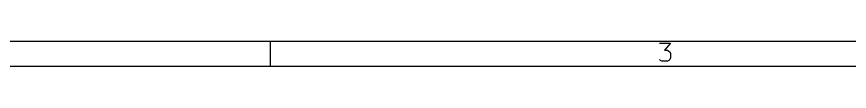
# Model space of a CAD drawing. Extents: x 4000 to 113000, y 4000 to 78670.
# Drawn here: x 40596 to 63570, y 4000 to 4700 of the extents above; entities that cross this region are included whole.
import ezdxf

# ---------------------------------------------------------------- set-up
doc = ezdxf.new("R2010")
doc.units = 0
doc.layers.add('BLACK', color=1, linetype='CONTINUOUS')

msp = doc.modelspace()

# ---------------------------------------------------------------- linework, layer by layer
at = {"layer": 'BLACK'}
for p, q in [((112300, 4700), (4700, 4700)), ((47600, 4000), (47600, 4700)), ((58330, 4650), (58640, 4650)), ((58640, 4650), (58470, 4460)), ((58470, 4460), (58550, 4460)), ((58550, 4460), (58590, 4430)), ((58590, 4430), (58620, 4410)), ((58620, 4410), (58640, 4360)), ((58360, 4170), (58330, 4200)), ((58400, 4150), (58360, 4170)), ((58550, 4150), (58400, 4150)), ((58590, 4170), (58550, 4150)), ((58620, 4200), (58590, 4170)), ((58640, 4240), (58620, 4200)), ((58640, 4360), (58640, 4240)), ((113000, 4000), (4000, 4000))]:
    msp.add_line(p, q, dxfattribs=at)

doc.saveas('drawing.dxf')
